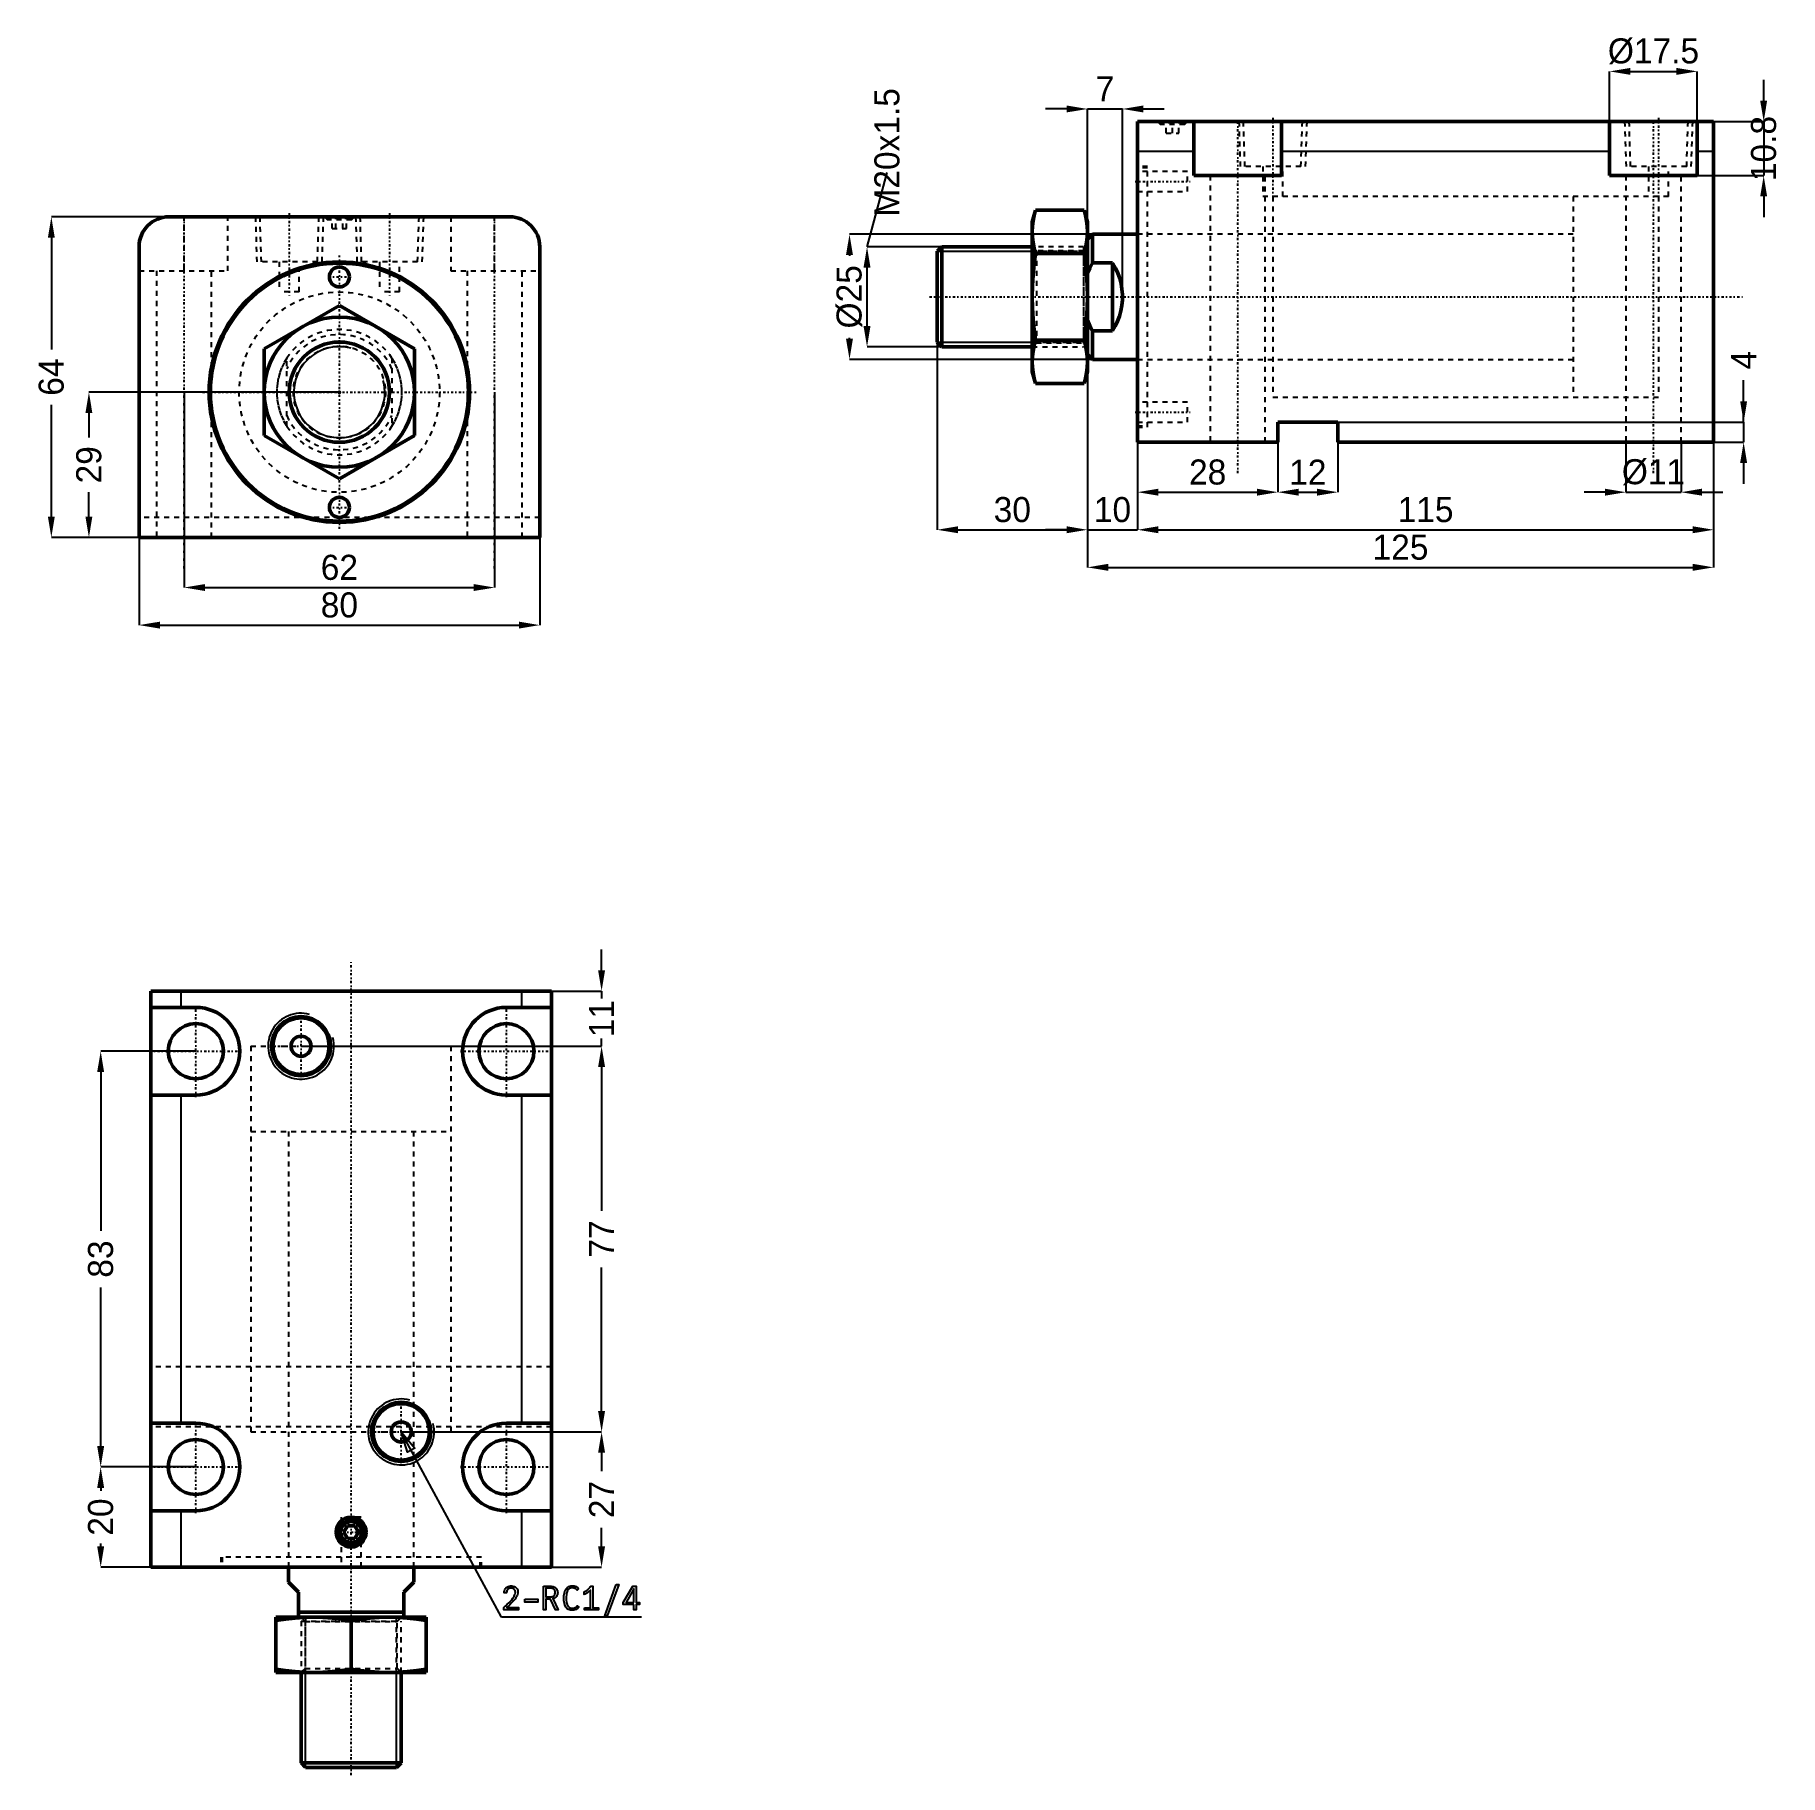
# Model space of a CAD drawing. Header units: millimetres. Extents: x -61 to 288, y -276 to 71.
import ezdxf

# ---------------------------------------------------------------- set-up
doc = ezdxf.new("R2010")
doc.units = ezdxf.units.MM
doc.linetypes.add('Center', pattern=[1.5, 0.45, -0.5, 0.05, -0.5])
doc.linetypes.add('Dashed', pattern=[2, 1, -1])
for name, color, linetype, lineweight in [('2d ConnectionPoints', 7, 'Continuous', 50), ('AM_0', 7, 'Continuous', 50), ('AM_4', 3, 'Continuous', 25), ('AM_5', 3, 'Continuous', 25), ('AM_7', 7, 'Center', 25), ('AM_9', 6, 'Dashed', 25)]:
    doc.layers.add(name, color=color, linetype=linetype, lineweight=lineweight)
doc.dimstyles.new('ISO-25', dxfattribs={"dimtxt": 2.5, "dimasz": 2.5, "dimexe": 1.25, "dimexo": 0.625, "dimtad": 1, "dimtxsty": 'Standard', "dimcen": 2.5, "dimadec": 0, "dimazin": 0, "dimtfac": 1, "dimtmove": 0, "dimatfit": 3, "dimfxl": 1, "dimarcsym": 0})

# ---------------------------------------------------------------- blocks, each defined once
blk = doc.blocks.new('1_CXHC_NUTM20X1_5_0_in_CXHC_A_EX_LA_40_60ST_0__CN_0')
at = {"layer": 'AM_0'}
for p, q in [((-15, 8.66), (0, 17.32)), ((0, 17.32), (15, 8.66)), ((-15, -8.66), (-15, 8.66)), ((15, 8.66), (15, -8.66)), ((0, -17.32), (-15, -8.66)), ((15, -8.66), (0, -17.32))]:
    blk.add_line(p, q, dxfattribs=at)
blk.add_circle((0, 0), 15, dxfattribs=at)
at = {"layer": 'AM_9'}
blk.add_circle((0, 0), 9.19, dxfattribs=at)
blk = doc.blocks.new('2_RODcxhc_a_sd_40_60_EX_0_in_CXHC_A_EX_LA_40_60ST_0__CN_0')
at = {"layer": 'AM_0'}
blk.add_circle((0, 0), 10, dxfattribs=at)
at = {"layer": 'AM_5'}
blk.add_arc((0, 0), 9.08, 75, 15, dxfattribs=at)
at = {"layer": 'AM_9'}
for p, q in [((-10.5, -6.78), (-10.5, 6.78)), ((10.5, 6.78), (10.5, -6.78))]:
    blk.add_line(p, q, dxfattribs=at)
for points in [[(-10.5, 6.78), (-11.05, 5.84), (-11.52, 4.86), (-11.9, 3.83), (-12.19, 2.78), (-12.38, 1.71), (-12.48, 0.62), (-12.49, -0.47), (-12.4, -1.55), (-12.22, -2.63), (-11.94, -3.68), (-11.58, -4.71), (-11.12, -5.7), (-10.58, -6.65), (-10.5, -6.78)], [(10.5, -6.78), (11.05, -5.84), (11.52, -4.86), (11.9, -3.83), (12.19, -2.78), (12.38, -1.71), (12.48, -0.62), (12.49, 0.47), (12.4, 1.55), (12.22, 2.63), (11.94, 3.68), (11.58, 4.71), (11.12, 5.7), (10.58, 6.65), (10.5, 6.78)]]:
    blk.add_lwpolyline(points, dxfattribs=at)
for radius, start, end in [(12.5, 32.8599, 147.1401), (11.5, 24.0706, 155.9294), (11.5, 204.0706, 335.9294), (12.5, 212.8599, 327.1401)]:
    blk.add_arc((0, 0), radius, start, end, dxfattribs=at)
blk = doc.blocks.new('3_bodycxhc_la_a_40_60_0_in_CXHC_A_EX_LA_40_60ST_0__CN_0')
at = {"layer": 'AM_0'}
for p, q in [((34, 35), (-34, 35)), ((-40, 29), (-40, -29)), ((40, -29), (40, 29)), ((-40, -29), (40, -29))]:
    blk.add_line(p, q, dxfattribs=at)
for centre, radius in [((0, 0), 26), ((0, 0), 25.75), ((0, 23), 2), ((0, -23), 2)]:
    blk.add_circle(centre, radius, dxfattribs=at)
for centre, start, end in [((-34, 29), 90, 180), ((34, 29), 360, 90)]:
    blk.add_arc(centre, 6, start, end, dxfattribs=at)
at = {"layer": 'AM_5', "linetype": 'Dashed'}
for p, q in [((-16.77, 35), (-16.48, 26)), ((-3.23, 35), (-3.52, 26)), ((3.23, 35), (3.52, 26)), ((16.77, 35), (16.48, 26))]:
    blk.add_line(p, q, dxfattribs=at)
at = {"layer": 'AM_7'}
for p, q in [((-31, -35.2), (-31, 35.2)), ((-10, 35.75), (-10, 19.25)), ((0, 35.03), (0, 34.37)), ((10, 35.75), (10, 19.25)), ((31, -35.2), (31, 35.2)), ((0, -27.3), (0, 27.3)), ((-2.1, 23), (2.1, 23)), ((-27.3, 0), (27.3, 0)), ((-2.1, -23), (2.1, -23))]:
    blk.add_line(p, q, dxfattribs=at)
at = {"layer": 'AM_9'}
for p, q in [((-31, 24.2), (-31, 35)), ((-22.25, 24.2), (-22.25, 35)), ((-15.91, 35), (-15.63, 26)), ((-4.37, 26), (-4.09, 35)), ((-3, 35), (-2.4, 34.4)), ((2.4, 34.4), (3, 35)), ((4.09, 35), (4.37, 26)), ((15.63, 26), (15.91, 35)), ((22.25, 35), (22.25, 24.2)), ((31, 24.2), (31, 35)), ((-2.1, 34.7), (-2.4, 34.4)), ((2.4, 34.4), (-2.4, 34.4)), ((2.1, 34.7), (-2.1, 34.7)), ((-1.44, 32.7), (-1.44, 34.7)), ((-1.44, 32.7), (1.44, 32.7)), ((-0.72, 32.7), (-0.72, 34.7)), ((0.72, 32.7), (0.72, 34.7)), ((1.44, 32.7), (1.44, 34.7)), ((2.4, 34.4), (2.1, 34.7)), ((-4.37, 26), (-15.63, 26)), ((-12, 26), (-12, 20)), ((-8, 20), (-8, 26)), ((15.63, 26), (4.37, 26)), ((8, 26), (8, 20)), ((12, 20), (12, 26)), ((-40, 24.2), (-22.25, 24.2)), ((-36.5, 24.2), (-36.5, -29)), ((-25.5, -29), (-25.5, 24.2)), ((22.25, 24.2), (40, 24.2)), ((25.5, 24.2), (25.5, -29)), ((36.5, -29), (36.5, 24.2)), ((-8, 20), (-12, 20)), ((12, 20), (8, 20)), ((40, -25), (-40, -25))]:
    blk.add_line(p, q, dxfattribs=at)
blk.add_circle((0, 0), 20, dxfattribs=at)
blk = doc.blocks.new('*D4')
at = {"layer": 'AM_5', "color": 0, "lineweight": -2}
for p, q in [((-40, -29), (-40, -46.5)), ((40, -29), (40, -46.5)), ((-35.83, -46.5), (35.83, -46.5))]:
    blk.add_line(p, q, dxfattribs=at)
at = {"layer": 'AM_5', "color": 0}
for points in [[(-35.83, -45.81), (-35.83, -47.19), (-40, -46.5)], [(35.83, -47.19), (35.83, -45.81), (40, -46.5)]]:
    blk.add_solid(points, dxfattribs=at)
at = {"layer": 'Defpoints', "color": 0}
for p in [(-40, -29), (40, -29), (40, -46.5)]:
    blk.add_point(p, dxfattribs=at)
at = {"layer": 'AM_5', "color": 0, "insert": (0, -42.5), "char_height": 5, "attachment_point": 5}
blk.add_mtext('80', dxfattribs=at)
blk = doc.blocks.new('*D5')
at = {"layer": 'AM_5', "color": 0, "lineweight": -2}
for p, q in [((-31, 0), (-31, -39)), ((31, 0), (31, -39)), ((-26.83, -39), (26.83, -39))]:
    blk.add_line(p, q, dxfattribs=at)
at = {"layer": 'AM_5', "color": 0}
for points in [[(-26.83, -38.31), (-26.83, -39.69), (-31, -39)], [(26.83, -39.69), (26.83, -38.31), (31, -39)]]:
    blk.add_solid(points, dxfattribs=at)
at = {"layer": 'Defpoints', "color": 0}
for p in [(-31, 0), (31, 0), (31, -39)]:
    blk.add_point(p, dxfattribs=at)
at = {"layer": 'AM_5', "color": 0, "insert": (0, -35), "char_height": 5, "attachment_point": 5}
blk.add_mtext('62', dxfattribs=at)
blk = doc.blocks.new('*D6')
at = {"layer": 'AM_5', "color": 0, "lineweight": -2}
for p, q in [((-34, 35), (-57.5, 35)), ((-57.5, 30.83), (-57.5, 8.55)), ((-57.5, -24.83), (-57.5, -2.55)), ((-40, -29), (-57.5, -29))]:
    blk.add_line(p, q, dxfattribs=at)
at = {"layer": 'AM_5', "color": 0}
for points in [[(-56.81, 30.83), (-58.19, 30.83), (-57.5, 35)], [(-58.19, -24.83), (-56.81, -24.83), (-57.5, -29)]]:
    blk.add_solid(points, dxfattribs=at)
at = {"layer": 'Defpoints', "color": 0}
for p in [(-57.5, 35), (-34, 35), (-40, -29)]:
    blk.add_point(p, dxfattribs=at)
at = {"layer": 'AM_5', "color": 0, "insert": (-57.5, 3), "char_height": 5, "attachment_point": 5, "rotation": 90}
blk.add_mtext('64', dxfattribs=at)
blk = doc.blocks.new('*D7')
at = {"layer": 'AM_5', "color": 0, "lineweight": -2}
for p, q in [((0, 0), (-50, 0)), ((-50, -4.17), (-50, -9.07)), ((-50, -24.83), (-50, -19.93)), ((-40, -29), (-50, -29))]:
    blk.add_line(p, q, dxfattribs=at)
at = {"layer": 'AM_5', "color": 0}
for points in [[(-49.31, -4.17), (-50.69, -4.17), (-50, 0)], [(-50.69, -24.83), (-49.31, -24.83), (-50, -29)]]:
    blk.add_solid(points, dxfattribs=at)
at = {"layer": 'Defpoints', "color": 0}
for p in [(-50, 0), (0, 0), (-40, -29)]:
    blk.add_point(p, dxfattribs=at)
at = {"layer": 'AM_5', "color": 0, "insert": (-50, -14.5), "char_height": 5, "attachment_point": 5, "rotation": 90}
blk.add_mtext('29', dxfattribs=at)
blk = doc.blocks.new('1_CXHC_NUTM20X1_5_0_in_CXHC_A_EX_LA_40_60ST_0__CN_2')
at = {"layer": 'AM_0'}
for p, q in [((-20.38, 17.32), (-21, 15)), ((-21, 15), (-21, -15)), ((-20.38, 17.32), (-10.62, 17.32)), ((-10, 15), (-10.62, 17.32)), ((-10, 15), (-10, -15)), ((-20.38, 8.66), (-10.62, 8.66)), ((-20.38, -8.66), (-10.62, -8.66)), ((-21, -15), (-20.38, -17.32)), ((-20.38, -17.32), (-10.62, -17.32)), ((-10.62, -17.32), (-10, -15))]:
    blk.add_line(p, q, dxfattribs=at)
for points in [[(-20.38, 17.32), (-20.64, 16.24), (-20.83, 15.17), (-20.96, 14.08), (-21, 12.99)], [(-10, 12.99), (-10.04, 14.07), (-10.16, 15.16), (-10.36, 16.24), (-10.62, 17.32)], [(-21, 12.99), (-20.96, 11.91), (-20.84, 10.83), (-20.64, 9.74), (-20.38, 8.66)], [(-10.62, 8.66), (-10.36, 9.74), (-10.17, 10.82), (-10.04, 11.9), (-10, 12.99)], [(-20.38, 8.66), (-20.64, 6.51), (-20.83, 4.35), (-20.96, 2.18), (-21, 0)], [(-10, 0), (-10.04, 2.23), (-10.17, 4.46), (-10.37, 6.56), (-10.62, 8.66)], [(-21, 0), (-20.96, -2.23), (-20.83, -4.46), (-20.63, -6.56), (-20.38, -8.66)], [(-10.62, -8.66), (-10.36, -6.51), (-10.17, -4.35), (-10.04, -2.18), (-10, 0)], [(-20.38, -8.66), (-20.64, -9.74), (-20.83, -10.82), (-20.96, -11.9), (-21, -12.99)], [(-10, -12.99), (-10.04, -11.91), (-10.16, -10.83), (-10.36, -9.74), (-10.62, -8.66)], [(-21, -12.99), (-20.96, -14.07), (-20.84, -15.16), (-20.64, -16.24), (-20.38, -17.32)], [(-10.62, -17.32), (-10.36, -16.24), (-10.17, -15.17), (-10.04, -14.08), (-10, -12.99)]]:
    blk.add_lwpolyline(points, dxfattribs=at)
at = {"layer": 'AM_9'}
for p, q in [((-20.19, 9.19), (-21, 10)), ((-10.81, 9.19), (-20.19, 9.19)), ((-20.19, 9.19), (-20.19, -9.19)), ((-10, 10), (-10.81, 9.19)), ((-10.81, 9.19), (-10.81, -9.19)), ((-21, -10), (-20.19, -9.19)), ((-20.19, -9.19), (-10.81, -9.19)), ((-10.81, -9.19), (-10, -10))]:
    blk.add_line(p, q, dxfattribs=at)
blk = doc.blocks.new('2_RODcxhc_a_sd_40_60_EX_0_in_CXHC_A_EX_LA_40_60ST_0__CN_2')
at = {"layer": 'AM_0'}
for p, q in [((-9, 12.5), (-10, 11.5)), ((0, 12.5), (-9, 12.5)), ((-9, 12.5), (-9, 6.78)), ((-39.08, 10), (-40, 9.08)), ((-40, 9.08), (-40, -9.08)), ((-21, 10), (-39.08, 10)), ((-39.08, 10), (-39.08, -10)), ((-5, 6.78), (-9, 6.78)), ((-5, 6.78), (-5, -6.78)), ((-9, -6.78), (-5, -6.78)), ((-9, -6.78), (-9, -12.5)), ((-40, -9.08), (-39.08, -10)), ((-39.08, -10), (-21, -10)), ((-10, -11.5), (-9, -12.5)), ((-9, -12.5), (0, -12.5))]:
    blk.add_line(p, q, dxfattribs=at)
for points in [[(-9, 6.78), (-9.53, 5.75), (-10, 4.69)], [(-5, -6.78), (-4.45, -5.84), (-3.98, -4.86), (-3.6, -3.83), (-3.31, -2.78), (-3.12, -1.71), (-3.02, -0.62), (-3.01, 0.47), (-3.1, 1.55), (-3.28, 2.63), (-3.56, 3.68), (-3.92, 4.71), (-4.38, 5.7), (-4.92, 6.65), (-5, 6.78)], [(-10, -4.69), (-9.29, -6.23), (-9, -6.78)]]:
    blk.add_lwpolyline(points, dxfattribs=at)
at = {"layer": 'AM_5'}
for p, q in [((-40, 9.08), (-21, 9.08)), ((-40, -9.08), (-21, -9.08))]:
    blk.add_line(p, q, dxfattribs=at)
at = {"layer": 'AM_5', "linetype": 'Dashed'}
for p, q in [((-21, 9.08), (-10.75, 9.08)), ((-21, -9.08), (-10.75, -9.08))]:
    blk.add_line(p, q, dxfattribs=at)
at = {"layer": 'AM_7'}
blk.add_line((-41.5, 0), (120.75, 0), dxfattribs=at)
at = {"layer": 'AM_9'}
for p, q in [((104, 20), (87, 20)), ((87, 20), (87, -20)), ((104, 20), (104, -20)), ((87, 12.5), (0, 12.5)), ((-10.75, 10), (-21, 10)), ((-10.75, 10), (-10.75, -10)), ((-10, 9.08), (-10.75, 9.08)), ((-21, -10), (-10.75, -10)), ((-10.75, -9.08), (-10, -9.08)), ((0, -12.5), (87, -12.5)), ((87, -20), (104, -20))]:
    blk.add_line(p, q, dxfattribs=at)
blk = doc.blocks.new('3_bodycxhc_la_a_40_60_0_in_CXHC_A_EX_LA_40_60ST_0__CN_2')
at = {"layer": 'AM_0'}
for p, q in [((0, -29), (0, 35)), ((115, 35), (0, 35)), ((11.25, 24.2), (11.25, 35)), ((28.75, 35), (28.75, 24.2)), ((94.25, 24.2), (94.25, 35)), ((111.75, 35), (111.75, 24.2)), ((115, -29), (115, 35)), ((28.75, 24.2), (11.25, 24.2)), ((111.75, 24.2), (94.25, 24.2)), ((28, -25), (28, -29)), ((40, -25), (28, -25)), ((40, -29), (40, -25)), ((28, -29), (0, -29)), ((115, -29), (40, -29))]:
    blk.add_line(p, q, dxfattribs=at)
at = {"layer": 'AM_4'}
for p, q in [((11.25, 29), (0, 29)), ((94.25, 29), (28.75, 29)), ((115, 29), (111.75, 29))]:
    blk.add_line(p, q, dxfattribs=at)
at = {"layer": 'AM_5', "linetype": 'Dashed'}
for p, q in [((20.23, 35), (20.52, 26)), ((33.77, 35), (33.48, 26)), ((97.23, 35), (97.52, 26)), ((110.77, 35), (110.48, 26))]:
    blk.add_line(p, q, dxfattribs=at)
at = {"layer": 'AM_7'}
for p, q in [((7, 35.03), (7, 34.37)), ((20, -35.2), (20, 35.2)), ((27, 35.75), (27, 19.25)), ((103, -35.2), (103, 35.2)), ((104, 35.75), (104, 19.25)), ((-0.5, 23), (10.5, 23)), ((-0.5, -23), (10.5, -23))]:
    blk.add_line(p, q, dxfattribs=at)
at = {"layer": 'AM_9'}
for p, q in [((4, 35), (4.6, 34.4)), ((9.4, 34.4), (10, 35)), ((21.09, 35), (21.37, 26)), ((32.63, 26), (32.91, 35)), ((98.09, 35), (98.37, 26)), ((109.63, 26), (109.91, 35)), ((4.9, 34.7), (4.6, 34.4)), ((9.4, 34.4), (4.6, 34.4)), ((9.1, 34.7), (4.9, 34.7)), ((5.75, 32.7), (5.75, 34.7)), ((5.75, 32.7), (8.25, 32.7)), ((7, 32.7), (7, 34.7)), ((8.25, 32.7), (8.25, 34.7)), ((9.4, 34.4), (9.1, 34.7)), ((2, 26), (0, 26)), ((2, 25.75), (0, 25.75)), ((10, 25), (0, 25)), ((2, -26), (2, 26)), ((10, 21), (10, 25)), ((32.63, 26), (21.37, 26)), ((25, 26), (25, 20)), ((29, 20), (29, 26)), ((109.63, 26), (98.37, 26)), ((102, 26), (102, 20)), ((106, 20), (106, 26)), ((0, 21), (10, 21)), ((14.5, 24.2), (14.5, -29)), ((25.5, -29), (25.5, 24.2)), ((97.5, 24.2), (97.5, -29)), ((108.5, -29), (108.5, 24.2)), ((106, 20), (25, 20)), ((27, 20), (27, -20)), ((104, 20), (104, -20)), ((27, 12.5), (0, 12.5)), ((0, -12.5), (27, -12.5)), ((27, -20), (104, -20)), ((10, -21), (0, -21)), ((10, -25), (10, -21)), ((0, -25), (10, -25)), ((0, -25.75), (2, -25.75)), ((0, -26), (2, -26))]:
    blk.add_line(p, q, dxfattribs=at)
blk = doc.blocks.new('*D25')
at = {"layer": 'AM_5', "color": 0, "lineweight": -2}
for p, q in [((187.34, -5.97), (187.34, -19.97)), ((159.34, -9.97), (159.34, -19.97)), ((163.5, -19.97), (183.17, -19.97))]:
    blk.add_line(p, q, dxfattribs=at)
at = {"layer": 'AM_5', "color": 0}
for points in [[(163.5, -19.27), (163.5, -20.66), (159.34, -19.97)], [(183.17, -20.66), (183.17, -19.27), (187.34, -19.97)]]:
    blk.add_solid(points, dxfattribs=at)
at = {"layer": 'Defpoints', "color": 0}
for p in [(187.34, -5.97), (159.34, -9.97), (187.34, -19.97)]:
    blk.add_point(p, dxfattribs=at)
at = {"layer": 'AM_5', "color": 0, "insert": (173.34, -15.97), "char_height": 5, "attachment_point": 5}
blk.add_mtext('28', dxfattribs=at)
blk = doc.blocks.new('*D26')
at = {"layer": 'AM_5', "color": 0, "lineweight": -2}
for p, q in [((159.34, -9.97), (159.34, -27.47)), ((274.34, -9.97), (274.34, -27.47)), ((163.5, -27.47), (270.17, -27.47))]:
    blk.add_line(p, q, dxfattribs=at)
at = {"layer": 'AM_5', "color": 0}
for points in [[(163.5, -26.77), (163.5, -28.16), (159.34, -27.47)], [(270.17, -28.16), (270.17, -26.77), (274.34, -27.47)]]:
    blk.add_solid(points, dxfattribs=at)
at = {"layer": 'Defpoints', "color": 0}
for p in [(159.34, -9.97), (274.34, -9.97), (274.34, -27.47)]:
    blk.add_point(p, dxfattribs=at)
at = {"layer": 'AM_5', "color": 0, "insert": (216.84, -23.47), "char_height": 5, "attachment_point": 5}
blk.add_mtext('115', dxfattribs=at)
blk = doc.blocks.new('*D27')
at = {"layer": 'AM_5', "color": 0, "lineweight": -2}
for p, q in [((149.34, 19.03), (149.34, -34.97)), ((274.34, -9.97), (274.34, -34.97)), ((153.5, -34.97), (270.17, -34.97))]:
    blk.add_line(p, q, dxfattribs=at)
at = {"layer": 'AM_5', "color": 0}
for points in [[(153.5, -34.27), (153.5, -35.66), (149.34, -34.97)], [(270.17, -35.66), (270.17, -34.27), (274.34, -34.97)]]:
    blk.add_solid(points, dxfattribs=at)
at = {"layer": 'Defpoints', "color": 0}
for p in [(149.34, 19.03), (274.34, -9.97), (274.34, -34.97)]:
    blk.add_point(p, dxfattribs=at)
at = {"layer": 'AM_5', "color": 0, "insert": (211.84, -30.97), "char_height": 5, "attachment_point": 5}
blk.add_mtext('125', dxfattribs=at)
blk = doc.blocks.new('*D28')
at = {"layer": 'AM_5', "color": 0, "lineweight": -2}
for p, q in [((187.34, -5.97), (187.34, -19.97)), ((199.34, -9.97), (199.34, -19.97)), ((191.5, -19.97), (195.17, -19.97))]:
    blk.add_line(p, q, dxfattribs=at)
at = {"layer": 'AM_5', "color": 0}
for points in [[(191.5, -19.27), (191.5, -20.66), (187.34, -19.97)], [(195.17, -20.66), (195.17, -19.27), (199.34, -19.97)]]:
    blk.add_solid(points, dxfattribs=at)
at = {"layer": 'Defpoints', "color": 0}
for p in [(187.34, -5.97), (199.34, -9.97), (199.34, -19.97)]:
    blk.add_point(p, dxfattribs=at)
at = {"layer": 'AM_5', "color": 0, "insert": (193.34, -15.97), "char_height": 5, "attachment_point": 5}
blk.add_mtext('12', dxfattribs=at)
blk = doc.blocks.new('*D29')
at = {"layer": 'AM_5', "color": 0, "lineweight": -2}
for p, q in [((280.34, -5.97), (280.34, 2.37)), ((187.34, -5.97), (280.34, -5.97)), ((280.34, -5.97), (280.34, -9.97)), ((199.34, -9.97), (280.34, -9.97)), ((280.34, -14.13), (280.34, -18.3))]:
    blk.add_line(p, q, dxfattribs=at)
at = {"layer": 'AM_5', "color": 0}
for points in [[(279.64, -1.8), (281.03, -1.8), (280.34, -5.97)], [(281.03, -14.13), (279.64, -14.13), (280.34, -9.97)]]:
    blk.add_solid(points, dxfattribs=at)
at = {"layer": 'Defpoints', "color": 0}
for p in [(187.34, -5.97), (199.34, -9.97), (280.34, -9.97)]:
    blk.add_point(p, dxfattribs=at)
at = {"layer": 'AM_5', "color": 0, "insert": (280.34, 6.37), "char_height": 5, "attachment_point": 5, "rotation": 90}
blk.add_mtext('4', dxfattribs=at)
blk = doc.blocks.new('*D30')
at = {"layer": 'AM_5', "color": 0, "lineweight": -2}
for p, q in [((256.84, -9.97), (256.84, -19.97)), ((267.84, -9.97), (267.84, -19.97)), ((252.67, -19.97), (248.5, -19.97)), ((256.84, -19.97), (267.84, -19.97)), ((272, -19.97), (276.17, -19.97))]:
    blk.add_line(p, q, dxfattribs=at)
at = {"layer": 'AM_5', "color": 0}
for points in [[(252.67, -20.66), (252.67, -19.27), (256.84, -19.97)], [(272, -19.27), (272, -20.66), (267.84, -19.97)]]:
    blk.add_solid(points, dxfattribs=at)
at = {"layer": 'Defpoints', "color": 0}
for p in [(256.84, -9.97), (267.84, -9.97), (267.84, -19.97)]:
    blk.add_point(p, dxfattribs=at)
at = {"layer": 'AM_5', "color": 0, "insert": (262.34, -15.97), "char_height": 5, "attachment_point": 5}
blk.add_mtext('Ø11', dxfattribs=at)
blk = doc.blocks.new('*D31')
at = {"layer": 'AM_5', "color": 0, "lineweight": -2}
for p, q in [((253.59, 54.03), (253.59, 64.03)), ((257.75, 64.03), (266.92, 64.03)), ((271.09, 54.03), (271.09, 64.03))]:
    blk.add_line(p, q, dxfattribs=at)
at = {"layer": 'AM_5', "color": 0}
for points in [[(257.75, 64.73), (257.75, 63.34), (253.59, 64.03)], [(266.92, 63.34), (266.92, 64.73), (271.09, 64.03)]]:
    blk.add_solid(points, dxfattribs=at)
at = {"layer": 'Defpoints', "color": 0}
for p in [(271.09, 64.03), (253.59, 54.03), (271.09, 54.03)]:
    blk.add_point(p, dxfattribs=at)
at = {"layer": 'AM_5', "color": 0, "insert": (262.34, 68.03), "char_height": 5, "attachment_point": 5}
blk.add_mtext('Ø17.5', dxfattribs=at)
blk = doc.blocks.new('*D32')
at = {"layer": 'AM_5', "color": 0, "lineweight": -2}
for p, q in [((284.34, 58.2), (284.34, 62.37)), ((271.09, 54.03), (284.34, 54.03)), ((284.34, 54.03), (284.34, 43.23)), ((271.09, 43.23), (284.34, 43.23)), ((284.34, 39.07), (284.34, 34.9))]:
    blk.add_line(p, q, dxfattribs=at)
at = {"layer": 'AM_5', "color": 0}
for points in [[(283.64, 58.2), (285.03, 58.2), (284.34, 54.03)], [(285.03, 39.07), (283.64, 39.07), (284.34, 43.23)]]:
    blk.add_solid(points, dxfattribs=at)
at = {"layer": 'Defpoints', "color": 0}
for p in [(271.09, 54.03), (271.09, 43.23), (284.34, 43.23)]:
    blk.add_point(p, dxfattribs=at)
at = {"layer": 'AM_5', "color": 0, "insert": (284.34, 48.63), "char_height": 5, "attachment_point": 5, "rotation": 90}
blk.add_mtext('10.8', dxfattribs=at)
blk = doc.blocks.new('*D33')
at = {"layer": 'AM_5', "color": 0, "lineweight": -2}
for p, q in [((149.34, 19.03), (149.34, -27.47)), ((159.34, -9.97), (159.34, -27.47)), ((145.17, -27.47), (141, -27.47)), ((149.34, -27.47), (159.34, -27.47)), ((163.5, -27.47), (167.67, -27.47))]:
    blk.add_line(p, q, dxfattribs=at)
at = {"layer": 'AM_5', "color": 0}
for points in [[(145.17, -28.16), (145.17, -26.77), (149.34, -27.47)], [(163.5, -26.77), (163.5, -28.16), (159.34, -27.47)]]:
    blk.add_solid(points, dxfattribs=at)
at = {"layer": 'Defpoints', "color": 0}
for p in [(149.34, 19.03), (159.34, -9.97), (159.34, -27.47)]:
    blk.add_point(p, dxfattribs=at)
at = {"layer": 'AM_5', "color": 0, "insert": (154.34, -23.47), "char_height": 5, "attachment_point": 5}
blk.add_mtext('10', dxfattribs=at)
blk = doc.blocks.new('*D34')
at = {"layer": 'AM_5', "color": 0, "lineweight": -2}
for p, q in [((145.17, 56.53), (141, 56.53)), ((149.34, 19.03), (149.34, 56.53)), ((149.34, 56.53), (156.34, 56.53)), ((156.34, 19.03), (156.34, 56.53)), ((160.5, 56.53), (164.67, 56.53))]:
    blk.add_line(p, q, dxfattribs=at)
at = {"layer": 'AM_5', "color": 0}
for points in [[(145.17, 55.84), (145.17, 57.23), (149.34, 56.53)], [(160.5, 57.23), (160.5, 55.84), (156.34, 56.53)]]:
    blk.add_solid(points, dxfattribs=at)
at = {"layer": 'Defpoints', "color": 0}
for p in [(156.34, 56.53), (149.34, 19.03), (156.34, 19.03)]:
    blk.add_point(p, dxfattribs=at)
at = {"layer": 'AM_5', "color": 0, "insert": (152.84, 60.53), "char_height": 5, "attachment_point": 5}
blk.add_mtext('7', dxfattribs=at)
blk = doc.blocks.new('*D35')
at = {"layer": 'AM_5', "color": 0, "lineweight": -2}
for p, q in [((119.34, 19.03), (119.34, -27.47)), ((149.34, 19.03), (149.34, -27.47)), ((123.5, -27.47), (145.17, -27.47))]:
    blk.add_line(p, q, dxfattribs=at)
at = {"layer": 'AM_5', "color": 0}
for points in [[(123.5, -26.77), (123.5, -28.16), (119.34, -27.47)], [(145.17, -28.16), (145.17, -26.77), (149.34, -27.47)]]:
    blk.add_solid(points, dxfattribs=at)
at = {"layer": 'Defpoints', "color": 0}
for p in [(119.34, 19.03), (149.34, 19.03), (149.34, -27.47)]:
    blk.add_point(p, dxfattribs=at)
at = {"layer": 'AM_5', "color": 0, "insert": (134.34, -23.47), "char_height": 5, "attachment_point": 5}
blk.add_mtext('30', dxfattribs=at)
blk = doc.blocks.new('*D36')
at = {"layer": 'AM_5', "color": 0, "lineweight": -2}
for p, q in [((150.34, 31.53), (101.84, 31.53)), ((101.84, 27.37), (101.84, 27.2)), ((101.84, 10.7), (101.84, 10.87)), ((150.34, 6.53), (101.84, 6.53))]:
    blk.add_line(p, q, dxfattribs=at)
at = {"layer": 'AM_5', "color": 0}
for points in [[(102.53, 27.37), (101.14, 27.37), (101.84, 31.53)], [(101.14, 10.7), (102.53, 10.7), (101.84, 6.53)]]:
    blk.add_solid(points, dxfattribs=at)
at = {"layer": 'Defpoints', "color": 0}
for p in [(101.84, 31.53), (150.34, 31.53), (150.34, 6.53)]:
    blk.add_point(p, dxfattribs=at)
at = {"layer": 'AM_5', "color": 0, "insert": (101.84, 19.03), "char_height": 5, "attachment_point": 5, "rotation": 90}
blk.add_mtext('Ø25', dxfattribs=at)
blk = doc.blocks.new('*D37')
at = {"layer": 'AM_5', "color": 0, "lineweight": -2}
for p, q in [((105.34, 29.03), (109.34, 43.87)), ((120.34, 29.03), (105.34, 29.03)), ((105.34, 13.2), (105.34, 24.87)), ((120.34, 9.03), (105.34, 9.03))]:
    blk.add_line(p, q, dxfattribs=at)
at = {"layer": 'AM_5', "color": 0}
for points in [[(106.03, 24.87), (104.64, 24.87), (105.34, 29.03)], [(104.64, 13.2), (106.03, 13.2), (105.34, 9.03)]]:
    blk.add_solid(points, dxfattribs=at)
at = {"layer": 'Defpoints', "color": 0}
for p in [(105.34, 29.03), (120.34, 29.03), (120.34, 9.03)]:
    blk.add_point(p, dxfattribs=at)
at = {"layer": 'AM_5', "color": 0, "insert": (109.34, 47.87), "char_height": 5, "attachment_point": 5, "rotation": 90}
blk.add_mtext('M20x1.5', dxfattribs=at)
blk = doc.blocks.new('1_CXHC_NUTM20X1_5_0_in_CXHC_A_EX_LA_40_60ST_0__CN_4')
at = {"layer": 'AM_0'}
for p, q in [((-15, -10), (15, -10)), ((-15, -21), (-15, -10)), ((15, -10), (15, -21)), ((0, -20.38), (0, -10.62)), ((-15, -21), (15, -21))]:
    blk.add_line(p, q, dxfattribs=at)
for points in [[(-7.5, -10), (-9.38, -10.04), (-11.25, -10.16), (-13.13, -10.36), (-15, -10.62)], [(0, -10.62), (-1.86, -10.36), (-3.73, -10.17), (-5.62, -10.04), (-7.5, -10)], [(7.5, -10), (5.62, -10.04), (3.75, -10.16), (1.87, -10.36), (0, -10.62)], [(15, -10.62), (13.14, -10.36), (11.27, -10.17), (9.38, -10.04), (7.5, -10)], [(-15, -20.38), (-13.14, -20.64), (-11.27, -20.83), (-9.38, -20.96), (-7.5, -21)], [(-7.5, -21), (-5.62, -20.96), (-3.75, -20.84), (-1.87, -20.64), (0, -20.38)], [(0, -20.38), (1.86, -20.64), (3.73, -20.83), (5.62, -20.96), (7.5, -21)], [(7.5, -21), (9.38, -20.96), (11.25, -20.84), (13.13, -20.64), (15, -20.38)]]:
    blk.add_lwpolyline(points, dxfattribs=at)
at = {"layer": 'AM_9'}
for p, q in [((-10, -10), (-9.19, -10.81)), ((9.19, -10.81), (10, -10)), ((-9.19, -10.81), (-9.19, -20.19)), ((-9.19, -10.81), (9.19, -10.81)), ((9.19, -20.19), (9.19, -10.81)), ((-9.19, -20.19), (-10, -21)), ((-9.19, -20.19), (9.19, -20.19)), ((10, -21), (9.19, -20.19))]:
    blk.add_line(p, q, dxfattribs=at)
blk = doc.blocks.new('2_RODcxhc_a_sd_40_60_EX_0_in_CXHC_A_EX_LA_40_60ST_0__CN_4')
at = {"layer": 'AM_0'}
for p, q in [((-12.5, 0), (-12.5, -3)), ((12.5, -3), (12.5, 0)), ((-10.5, -5), (-12.5, -3)), ((12.5, -3), (10.5, -5)), ((-10.5, -10), (-10.5, -5)), ((10.5, -5), (10.5, -10)), ((-10.5, -9), (10.5, -9)), ((-10, -21), (-10, -39.08)), ((10, -39.08), (10, -21)), ((-10, -39.08), (-9.08, -40)), ((-10, -39.08), (10, -39.08)), ((-9.08, -40), (9.08, -40)), ((9.08, -40), (10, -39.08))]:
    blk.add_line(p, q, dxfattribs=at)
at = {"layer": 'AM_5', "linetype": 'Dashed'}
for p, q in [((-10, -10.75), (10, -10.75)), ((-9.08, -21), (-9.08, -10.75)), ((9.08, -21), (9.08, -10.75))]:
    blk.add_line(p, q, dxfattribs=at)
at = {"layer": 'AM_5'}
for p, q in [((-9.08, -40), (-9.08, -21)), ((9.08, -40), (9.08, -21))]:
    blk.add_line(p, q, dxfattribs=at)
at = {"layer": 'AM_7'}
blk.add_line((0, -41.5), (0, 120.75), dxfattribs=at)
at = {"layer": 'AM_9'}
for p, q in [((-20, 104), (20, 104)), ((-20, 104), (-20, 87)), ((20, 87), (20, 104)), ((-20, 87), (20, 87)), ((-12.5, 87), (-12.5, 0)), ((12.5, 0), (12.5, 87)), ((-9.08, -10), (-9.08, -10.75)), ((9.08, -10.75), (9.08, -10)), ((-10, -10.75), (-10, -21)), ((10, -21), (10, -10.75))]:
    blk.add_line(p, q, dxfattribs=at)
blk = doc.blocks.new('3_bodycxhc_la_a_40_60_0_in_CXHC_A_EX_LA_40_60ST_0__CN_4')
at = {"layer": 'AM_0'}
for p, q in [((-40, 115), (-40, 0)), ((40, 115), (-40, 115)), ((40, 115), (40, 0)), ((-40, 111.75), (-31, 111.75)), ((31, 111.75), (40, 111.75)), ((-31, 94.25), (-40, 94.25)), ((40, 94.25), (31, 94.25)), ((-40, 28.75), (-31, 28.75)), ((31, 28.75), (40, 28.75)), ((-31, 11.25), (-40, 11.25)), ((40, 11.25), (31, 11.25)), ((-0.72, 8.25), (-1.44, 7)), ((-1.44, 7), (-0.72, 5.75)), ((0.72, 8.25), (-0.72, 8.25)), ((1.44, 7), (0.72, 8.25)), ((0.72, 5.75), (1.44, 7)), ((-0.72, 5.75), (0.72, 5.75)), ((40, 0), (-40, 0))]:
    blk.add_line(p, q, dxfattribs=at)
for centre, radius in [((-31, 103), 5.5), ((-10, 104), 5.91), ((-10, 104), 5.63), ((31, 103), 5.5), ((-10, 104), 2), ((10, 27), 5.91), ((10, 27), 5.63), ((10, 27), 2), ((-31, 20), 5.5), ((31, 20), 5.5), ((0, 7), 3), ((0, 7), 2.4), ((0, 7), 2.1)]:
    blk.add_circle(centre, radius, dxfattribs=at)
for centre, start, end in [((-31, 103), 270, 90), ((31, 103), 90, 270), ((-31, 20), 270, 90), ((31, 20), 90, 270)]:
    blk.add_arc(centre, 8.75, start, end, dxfattribs=at)
at = {"layer": 'AM_4'}
for p, q in [((-34, 115), (-34, 111.75)), ((34, 115), (34, 111.75)), ((-34, 94.25), (-34, 28.75)), ((34, 94.25), (34, 28.75)), ((-34, 11.25), (-34, 0)), ((34, 11.25), (34, 0))]:
    blk.add_line(p, q, dxfattribs=at)
at = {"layer": 'AM_5'}
for centre in [(-10, 104), (10, 27)]:
    blk.add_arc(centre, 6.58, 75, 15, dxfattribs=at)
at = {"layer": 'AM_7'}
for p, q in [((-31, 93.81), (-31, 112.19)), ((31, 93.81), (31, 112.19)), ((-10, 97.79), (-10, 110.21)), ((-40.19, 103), (-21.81, 103)), ((-16.21, 104), (-3.79, 104)), ((21.81, 103), (40.19, 103)), ((10, 20.79), (10, 33.21)), ((-31, 10.81), (-31, 29.19)), ((31, 10.81), (31, 29.19)), ((3.79, 27), (16.21, 27)), ((-40.19, 20), (-21.81, 20)), ((21.81, 20), (40.19, 20)), ((-3.15, 7), (3.15, 7))]:
    blk.add_line(p, q, dxfattribs=at)
at = {"layer": 'AM_9'}
for p, q in [((-20, 104), (20, 104)), ((-20, 104), (-20, 27)), ((20, 27), (20, 104)), ((40, 40), (-40, 40)), ((40, 28), (-40, 28)), ((-20, 27), (20, 27)), ((-12.5, 27), (-12.5, 0)), ((12.5, 0), (12.5, 27)), ((2, 10), (-2, 10)), ((-2, 10), (-2, 0)), ((2, 0), (2, 10)), ((26, 2), (-26, 2)), ((-26, 2), (-26, 0)), ((-25.75, 2), (-25.75, 0)), ((25.75, 0), (25.75, 2)), ((26, 0), (26, 2))]:
    blk.add_line(p, q, dxfattribs=at)
blk = doc.blocks.new('*D47')
at = {"layer": 'AM_5', "color": 0, "lineweight": -2}
for p, q in [((-28.65, -214.55), (-47.65, -214.55)), ((-47.65, -218.72), (-47.65, -219.3)), ((-47.65, -230.39), (-47.65, -229.8)), ((-37.65, -234.55), (-47.65, -234.55))]:
    blk.add_line(p, q, dxfattribs=at)
at = {"layer": 'AM_5', "color": 0}
for points in [[(-46.96, -218.72), (-48.35, -218.72), (-47.65, -214.55)], [(-48.35, -230.39), (-46.96, -230.39), (-47.65, -234.55)]]:
    blk.add_solid(points, dxfattribs=at)
at = {"layer": 'Defpoints', "color": 0}
for p in [(-47.65, -214.55), (-28.65, -214.55), (-37.65, -234.55)]:
    blk.add_point(p, dxfattribs=at)
at = {"layer": 'AM_5', "color": 0, "insert": (-47.65, -224.55), "char_height": 5, "attachment_point": 5, "rotation": 90}
blk.add_mtext('20', dxfattribs=at)
blk = doc.blocks.new('*D48')
at = {"layer": 'AM_5', "color": 0, "lineweight": -2}
for p, q in [((-28.65, -131.55), (-47.65, -131.55)), ((-47.65, -135.72), (-47.65, -167.39)), ((-47.65, -210.39), (-47.65, -178.72)), ((-28.65, -214.55), (-47.65, -214.55))]:
    blk.add_line(p, q, dxfattribs=at)
at = {"layer": 'AM_5', "color": 0}
for points in [[(-46.96, -135.72), (-48.35, -135.72), (-47.65, -131.55)], [(-48.35, -210.39), (-46.96, -210.39), (-47.65, -214.55)]]:
    blk.add_solid(points, dxfattribs=at)
at = {"layer": 'Defpoints', "color": 0}
for p in [(-47.65, -131.55), (-28.65, -131.55), (-28.65, -214.55)]:
    blk.add_point(p, dxfattribs=at)
at = {"layer": 'AM_5', "color": 0, "insert": (-47.65, -173.05), "char_height": 5, "attachment_point": 5, "rotation": 90}
blk.add_mtext('83', dxfattribs=at)
blk = doc.blocks.new('*D49')
at = {"layer": 'AM_5', "color": 0, "lineweight": -2}
for p, q in [((12.35, -207.55), (52.35, -207.55)), ((52.35, -211.72), (52.35, -215.39)), ((52.35, -230.39), (52.35, -226.72)), ((42.35, -234.55), (52.35, -234.55))]:
    blk.add_line(p, q, dxfattribs=at)
at = {"layer": 'AM_5', "color": 0}
for points in [[(53.04, -211.72), (51.65, -211.72), (52.35, -207.55)], [(51.65, -230.39), (53.04, -230.39), (52.35, -234.55)]]:
    blk.add_solid(points, dxfattribs=at)
at = {"layer": 'Defpoints', "color": 0}
for p in [(12.35, -207.55), (42.35, -234.55), (52.35, -234.55)]:
    blk.add_point(p, dxfattribs=at)
at = {"layer": 'AM_5', "color": 0, "insert": (52.35, -221.05), "char_height": 5, "attachment_point": 5, "rotation": 90}
blk.add_mtext('27', dxfattribs=at)
blk = doc.blocks.new('*D50')
at = {"layer": 'AM_5', "color": 0, "lineweight": -2}
for p, q in [((52.35, -115.39), (52.35, -111.22)), ((42.35, -119.55), (52.35, -119.55)), ((52.35, -119.55), (52.35, -121.05)), ((-7.65, -130.55), (52.35, -130.55)), ((52.35, -130.55), (52.35, -129.05)), ((52.35, -134.72), (52.35, -138.89))]:
    blk.add_line(p, q, dxfattribs=at)
at = {"layer": 'AM_5', "color": 0}
for points in [[(51.65, -115.39), (53.04, -115.39), (52.35, -119.55)], [(53.04, -134.72), (51.65, -134.72), (52.35, -130.55)]]:
    blk.add_solid(points, dxfattribs=at)
at = {"layer": 'Defpoints', "color": 0}
for p in [(42.35, -119.55), (52.35, -119.55), (-7.65, -130.55)]:
    blk.add_point(p, dxfattribs=at)
at = {"layer": 'AM_5', "color": 0, "insert": (52.35, -125.05), "char_height": 5, "attachment_point": 5, "rotation": 90}
blk.add_mtext('11', dxfattribs=at)
blk = doc.blocks.new('*D51')
at = {"layer": 'AM_5', "color": 0, "lineweight": -2}
for p, q in [((-7.65, -130.55), (52.35, -130.55)), ((52.35, -134.72), (52.35, -163.39)), ((52.35, -203.39), (52.35, -174.72)), ((12.35, -207.55), (52.35, -207.55))]:
    blk.add_line(p, q, dxfattribs=at)
at = {"layer": 'AM_5', "color": 0}
for points in [[(53.04, -134.72), (51.65, -134.72), (52.35, -130.55)], [(51.65, -203.39), (53.04, -203.39), (52.35, -207.55)]]:
    blk.add_solid(points, dxfattribs=at)
at = {"layer": 'Defpoints', "color": 0}
for p in [(-7.65, -130.55), (52.35, -130.55), (12.35, -207.55)]:
    blk.add_point(p, dxfattribs=at)
at = {"layer": 'AM_5', "color": 0, "insert": (52.35, -169.05), "char_height": 5, "attachment_point": 5, "rotation": 90}
blk.add_mtext('77', dxfattribs=at)

msp = doc.modelspace()

# ---------------------------------------------------------------- linework, layer by layer
at = {"layer": '2d ConnectionPoints'}
for p in [(159.335, 19.034), (159.335, 19.034), (0, 0), (0, 0), (2.347, -234.552), (2.347, -234.552)]:
    msp.add_point(p, dxfattribs=at)
at = {"layer": 'AM_5'}
for p, q in [((32.347, -244.552), (12.347, -207.552)), ((60.347, -244.552), (32.347, -244.552))]:
    msp.add_line(p, q, dxfattribs=at)
for points in [[(12.347, -207.552), (15.062, -210.821), (13.595, -211.614), (12.347, -207.552)], [(32.994, -242.441), (32.994, -242.441), (33.208, -242.246), (33.513, -241.96), (33.513, -241.96), (33.799, -241.683), (33.979, -241.504), (33.979, -241.504), (34.151, -241.323), (34.398, -241.038), (34.398, -241.038), (34.631, -240.739), (34.778, -240.53), (34.778, -240.53), (34.908, -240.322), (35.049, -240.026), (35.049, -240.026), (35.124, -239.749), (35.139, -239.575), (35.139, -239.575), (35.135, -239.477), (35.111, -239.338), (35.111, -239.338), (35.068, -239.21), (35.028, -239.129), (35.028, -239.129), (34.981, -239.055), (34.897, -238.956), (34.897, -238.956), (34.799, -238.874), (34.725, -238.827), (34.725, -238.827), (34.645, -238.789), (34.519, -238.747), (34.519, -238.747), (34.385, -238.724), (34.291, -238.72), (34.291, -238.72), (34.186, -238.724), (34.039, -238.748), (34.039, -238.748), (33.902, -238.791), (33.816, -238.83), (33.816, -238.83), (33.737, -238.879), (33.631, -238.966), (33.631, -238.966), (33.542, -239.071), (33.491, -239.151), (33.491, -239.151), (33.449, -239.237), (33.403, -239.379), (33.403, -239.379), (33.379, -239.535), (33.374, -239.646), (32.887, -239.646), (32.887, -239.646), (32.894, -239.479), (32.934, -239.247), (32.934, -239.247), (33.007, -239.037), (33.075, -238.908), (33.075, -238.908), (33.156, -238.791), (33.297, -238.637), (33.297, -238.637), (33.461, -238.51), (33.584, -238.44), (33.584, -238.44), (33.715, -238.383), (33.921, -238.321), (33.921, -238.321), (34.139, -238.288), (34.291, -238.281), (34.291, -238.281), (34.433, -238.287), (34.639, -238.319), (34.639, -238.319), (34.837, -238.377), (34.963, -238.431), (34.963, -238.431), (35.083, -238.496), (35.244, -238.615), (35.244, -238.615), (35.383, -238.759), (35.462, -238.869), (35.462, -238.869), (35.53, -238.989), (35.602, -239.185), (35.602, -239.185), (35.642, -239.399), (35.649, -239.552), (35.649, -239.552), (35.638, -239.725), (35.58, -239.991), (35.58, -239.991), (35.472, -240.265), (35.373, -240.452), (35.373, -240.452), (35.259, -240.638), (35.074, -240.907), (35.074, -240.907), (34.872, -241.164), (34.728, -241.328), (34.728, -241.328), (34.573, -241.495), (34.313, -241.766), (34.313, -241.766), (34.02, -242.062), (33.806, -242.272), (33.462, -242.61), (35.789, -242.613), (35.789, -243.052), (32.822, -243.052), (32.822, -242.597), (32.994, -242.441)], [(40.763, -238.34), (42.135, -238.34), (42.135, -238.34), (42.275, -238.345), (42.483, -238.374), (42.483, -238.374), (42.687, -238.427), (42.82, -238.476), (42.82, -238.476), (42.948, -238.537), (43.123, -238.65), (43.123, -238.65), (43.277, -238.791), (43.368, -238.9), (43.368, -238.9), (43.446, -239.021), (43.53, -239.224), (43.53, -239.224), (43.576, -239.453), (43.584, -239.62), (43.584, -239.62), (43.574, -239.804), (43.518, -240.054), (43.518, -240.054), (43.414, -240.273), (43.318, -240.402), (43.318, -240.402), (43.205, -240.516), (43.011, -240.661), (43.011, -240.661), (42.787, -240.773), (42.622, -240.829), (43.701, -243.085), (43.175, -243.085), (42.122, -240.907), (42.05, -240.907), (41.244, -240.907), (41.244, -243.052), (40.763, -243.052), (40.763, -238.34)], [(41.907, -240.485), (41.907, -240.485), (42.045, -240.482), (42.235, -240.47), (42.235, -240.47), (42.407, -240.446), (42.512, -240.425), (42.512, -240.425), (42.608, -240.395), (42.74, -240.332), (42.74, -240.332), (42.855, -240.245), (42.923, -240.174), (42.923, -240.174), (42.981, -240.091), (43.043, -239.939), (43.043, -239.939), (43.077, -239.755), (43.084, -239.614), (43.084, -239.614), (43.072, -239.434), (43.009, -239.207), (43.009, -239.207), (42.893, -239.031), (42.786, -238.943), (42.786, -238.943), (42.661, -238.873), (42.452, -238.798), (42.452, -238.798), (42.216, -238.757), (42.044, -238.749), (41.244, -238.749), (41.244, -240.485), (41.907, -240.485)], [(46.479, -243.163), (46.479, -243.163), (46.162, -243.138), (45.749, -243.011), (45.749, -243.011), (45.411, -242.774), (45.228, -242.555), (45.228, -242.555), (45.078, -242.289), (44.916, -241.803), (44.916, -241.803), (44.829, -241.212), (44.812, -240.761), (44.812, -240.761), (44.83, -240.285), (44.924, -239.667), (44.924, -239.667), (45.098, -239.165), (45.259, -238.894), (45.259, -238.894), (45.453, -238.673), (45.802, -238.434), (45.802, -238.434), (46.22, -238.306), (46.538, -238.281), (46.538, -238.281), (46.842, -238.304), (47.243, -238.425), (47.243, -238.425), (47.579, -238.649), (47.766, -238.856), (47.454, -239.11), (47.454, -239.11), (47.366, -239.017), (47.233, -238.903), (47.233, -238.903), (47.096, -238.817), (47.004, -238.775), (47.004, -238.775), (46.912, -238.744), (46.779, -238.709), (46.779, -238.709), (46.652, -238.691), (46.57, -238.687), (46.57, -238.687), (46.386, -238.697), (46.139, -238.745), (46.139, -238.745), (45.928, -238.835), (45.808, -238.918), (45.808, -238.918), (45.702, -239.019), (45.568, -239.201), (45.568, -239.201), (45.462, -239.422), (45.408, -239.589), (45.408, -239.589), (45.366, -239.775), (45.319, -240.087), (45.319, -240.087), (45.294, -240.441), (45.29, -240.699), (45.29, -240.699), (45.301, -241.081), (45.362, -241.581), (45.362, -241.581), (45.475, -241.996), (45.579, -242.225), (45.579, -242.225), (45.709, -242.414), (45.955, -242.619), (45.955, -242.619), (46.264, -242.729), (46.505, -242.75), (46.505, -242.75), (46.758, -242.731), (47.085, -242.63), (47.085, -242.63), (47.351, -242.444), (47.493, -242.272), (47.782, -242.532), (47.782, -242.532), (47.605, -242.759), (47.262, -243.005), (47.262, -243.005), (46.824, -243.137), (46.479, -243.163)], [(48.955, -242.636), (50.151, -242.636), (50.151, -239.12), (50.151, -239.12), (50.087, -239.184), (49.978, -239.285), (49.978, -239.285), (49.855, -239.391), (49.764, -239.464), (49.764, -239.464), (49.67, -239.537), (49.529, -239.64), (49.529, -239.64), (49.386, -239.736), (49.29, -239.796), (49.29, -239.796), (49.196, -239.85), (49.066, -239.916), (49.066, -239.916), (48.949, -239.963), (48.877, -239.984), (48.877, -239.49), (48.877, -239.49), (48.966, -239.448), (49.106, -239.368), (49.106, -239.368), (49.253, -239.268), (49.356, -239.19), (49.356, -239.19), (49.46, -239.106), (49.61, -238.976), (49.61, -238.976), (49.755, -238.842), (49.849, -238.749), (49.849, -238.749), (49.937, -238.658), (50.056, -238.53), (50.056, -238.53), (50.158, -238.412), (50.216, -238.34), (50.632, -238.34), (50.632, -242.636), (51.717, -242.636), (51.717, -243.052), (48.955, -243.052), (48.955, -242.636)], [(55.279, -238.015), (55.773, -238.015), (53.491, -244.287), (52.997, -244.287), (55.279, -238.015)], [(58.772, -242.012), (56.666, -242.012), (56.666, -241.59), (58.583, -238.34), (59.227, -238.34), (59.227, -241.573), (59.929, -241.573), (59.929, -242.012), (59.227, -242.012), (59.227, -243.052), (58.772, -243.052), (58.772, -242.012)], [(58.778, -241.573), (58.778, -238.886), (57.225, -241.573), (58.778, -241.573)], [(36.997, -240.959), (39.597, -240.959), (39.597, -241.544), (36.997, -241.544), (36.997, -240.959)]]:
    msp.add_lwpolyline(points, dxfattribs=at)

# ---------------------------------------------------------------- block references
for name, p in [('3_bodycxhc_la_a_40_60_0_in_CXHC_A_EX_LA_40_60ST_0__CN_2', (159.335, 19.034)), ('2_RODcxhc_a_sd_40_60_EX_0_in_CXHC_A_EX_LA_40_60ST_0__CN_2', (159.335, 19.034)), ('3_bodycxhc_la_a_40_60_0_in_CXHC_A_EX_LA_40_60ST_0__CN_0', (0, 0)), ('1_CXHC_NUTM20X1_5_0_in_CXHC_A_EX_LA_40_60ST_0__CN_2', (159.335, 19.034)), ('1_CXHC_NUTM20X1_5_0_in_CXHC_A_EX_LA_40_60ST_0__CN_0', (0, 0)), ('2_RODcxhc_a_sd_40_60_EX_0_in_CXHC_A_EX_LA_40_60ST_0__CN_0', (0, 0)), ('2_RODcxhc_a_sd_40_60_EX_0_in_CXHC_A_EX_LA_40_60ST_0__CN_4', (2.347, -234.552)), ('3_bodycxhc_la_a_40_60_0_in_CXHC_A_EX_LA_40_60ST_0__CN_4', (2.347, -234.552)), ('1_CXHC_NUTM20X1_5_0_in_CXHC_A_EX_LA_40_60ST_0__CN_4', (2.347, -234.552))]:
    msp.add_blockref(name, p)

# ---------------------------------------------------------------- dimensions: what is measured, and where the dimension line sits
for base, p1, p2, text, picture, middle in [((271.085, 64.034), (253.585, 54.034), (271.085, 54.034), 'Ø17.5', '*D31', (262.335, 64.034)), ((156.335, 56.534), (149.335, 19.034), (156.335, 19.034), '7', '*D34', (152.835, 56.534)), ((149.335, -27.466), (119.335, 19.034), (149.335, 19.034), '30', '*D35', (134.335, -27.466)), ((159.335, -27.466), (149.335, 19.034), (159.335, -9.966), '10', '*D33', (154.335, -27.466)), ((274.335, -34.966), (149.335, 19.034), (274.335, -9.966), '125', '*D27', (211.835, -34.966)), ((31, -39), (-31, 0), (31, 0), '62', '*D5', (0, -39)), ((187.335, -19.966), (159.335, -9.966), (187.335, -5.966), '28', '*D25', (173.335, -19.966)), ((199.335, -19.966), (187.335, -5.966), (199.335, -9.966), '12', '*D28', (193.335, -19.966)), ((274.335, -27.466), (159.335, -9.966), (274.335, -9.966), '115', '*D26', (216.835, -27.466)), ((267.835, -19.966), (256.835, -9.966), (267.835, -9.966), 'Ø11', '*D30', (262.335, -19.966)), ((40, -46.5), (-40, -29), (40, -29), '80', '*D4', (0, -46.5))]:
    dim = msp.add_linear_dim(base=base, p1=p1, p2=p2, text=text, dimstyle='ISO-25', override={"dimtxt": 5, "dimasz": 4.166667, "dimexe": 0, "dimexo": 0, "dimgap": 1.5}, dxfattribs=at)
    dim.commit()
    dim.dimension.update_dxf_attribs({"geometry": picture, "text_midpoint": middle, "dimtype": 160})
for base, p1, p2, text, picture, middle in [((105.335, 29.034), (120.335, 9.034), (120.335, 29.034), 'M20x1.5', '*D37', (109.335, 47.867)), ((284.335, 43.234), (271.085, 54.034), (271.085, 43.234), '10.8', '*D32', (284.335, 48.634)), ((-57.5, 35), (-40, -29), (-34, 35), '64', '*D6', (-57.5, 3)), ((101.835, 31.534), (150.335, 6.534), (150.335, 31.534), 'Ø25', '*D36', (101.835, 19.034)), ((280.335, -9.966), (187.335, -5.966), (199.335, -9.966), '4', '*D29', (280.335, 6.367)), ((-50, 0), (-40, -29), (0, 0), '29', '*D7', (-50, -14.5)), ((52.347, -119.552), (-7.653, -130.552), (42.347, -119.552), '11', '*D50', (52.347, -125.052)), ((-47.653, -131.552), (-28.653, -214.552), (-28.653, -131.552), '83', '*D48', (-47.653, -173.052)), ((52.347, -130.552), (12.347, -207.552), (-7.653, -130.552), '77', '*D51', (52.347, -169.052)), ((52.347, -234.552), (12.347, -207.552), (42.347, -234.552), '27', '*D49', (52.347, -221.052)), ((-47.653, -214.552), (-37.653, -234.552), (-28.653, -214.552), '20', '*D47', (-47.653, -224.552))]:
    dim = msp.add_linear_dim(base=base, p1=p1, p2=p2, angle=90, text=text, dimstyle='ISO-25', override={"dimtxt": 5, "dimasz": 4.166667, "dimexe": 0, "dimexo": 0, "dimgap": 1.5}, dxfattribs=at)
    dim.commit()
    dim.dimension.update_dxf_attribs({"geometry": picture, "text_midpoint": middle, "dimtype": 160, "text_rotation": 90})

doc.saveas('drawing.dxf')
